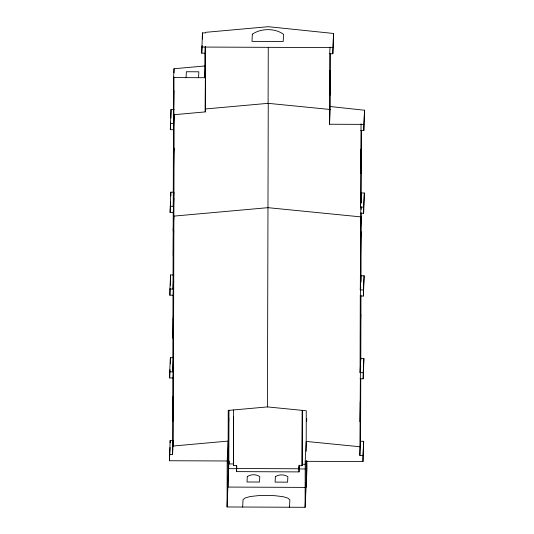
<?xml version="1.0" encoding="UTF-8"?>
<svg xmlns="http://www.w3.org/2000/svg" width="534" height="534" viewBox="0 0 534 534"><rect width="100%" height="100%" fill="white"/><g stroke="black" fill="none" stroke-linecap="round" stroke-linejoin="round"><path stroke-width="0.8" d="M174.164 114.65L173.256 446.598L173.283 446.01L228.165 441.084L227.19 460.982L169.445 460.735L170.152 440.457L172.495 440.463M173.477 363.834L172.782 377.985L169.665 377.972L169.678 371.844L170.373 357.693L173.49 357.707L172.802 371.858L169.678 371.844M173.697 281.071L173.003 295.222L169.885 295.209L169.899 289.081L170.593 274.93L173.71 274.943L173.023 289.094L169.899 289.081M173.917 198.308L173.223 212.459L170.106 212.445L170.813 192.167L173.149 192.173M174.137 115.544L173.443 129.695L170.326 129.682L171.034 109.403L174.151 109.417M170.146 442.753L170.152 440.457M170.353 363.821L170.373 357.693M170.593 274.93L170.373 285.223M170.8 195.998L170.813 192.167M171.034 109.403L170.893 118.027M169.458 454.608L172.582 454.621L172.782 377.985M172.802 371.858L173.003 295.222M173.023 289.094L173.223 212.459M170.119 206.311L173.243 206.331L173.443 129.695M173.463 123.561L173.583 77.584L174.017 68.739L205.376 65.929L205.25 111.906L173.89 114.723L173.463 123.561L170.339 123.548M173.89 114.723L173.991 76.949M174.004 72.844L174.017 68.739M205.189 46.538L204.862 53.193L201.739 53.18L202.446 32.901L205.57 32.914L205.597 32.327L268.315 26.7L333.55 33.468L332.836 53.747L329.718 53.734L329.531 124.235L363.868 124.382L364.555 110.238L330.119 106.52M202.433 39.035L202.446 32.901M173.583 77.584L204.796 77.717L204.862 53.193M205.25 111.906L205.563 46.485M306.863 460.949L306.977 468.979L305.101 507.3L227.063 506.966L227.19 460.982M228.959 410.079L228.819 463.926L233.498 463.946L233.625 416.727M227.063 506.966L228.959 460.982L228.852 463.192M236.542 468.498L236.615 467.023L236.602 471.622L299.027 471.896L299.04 467.297L298.967 468.772L236.542 468.498L236.549 465.434L233.425 465.421L233.572 409.912M236.602 471.622L236.749 465.608M329.531 124.235L330.252 109.497L268.108 103.336L268.262 47.526M306.169 451.277L306.276 410.766L267.441 406.915L268.248 103.709M298.967 468.772L298.973 465.701L302.097 465.715L302.311 410.392M299.027 471.896L299.18 465.114M302.097 465.715L302.244 410.212M305.101 507.3L305.221 461.323L306.196 441.424L360.57 446.818L360.537 447.405L360.75 378.513M306.075 487.402L306.142 461.129M306.382 461.403L306.376 463.852L306.529 460.722M330.252 109.497L330.399 53.687M332.836 53.747L333.55 33.468M359.863 455.422L360.557 441.278L363.674 441.291L362.986 455.435L359.863 455.422L360.39 372.131M360.083 372.659L360.777 358.514L363.894 358.528L363.207 372.672L360.083 372.659L360.29 296.03L360.737 286.871M360.303 289.895L360.997 275.751L364.115 275.764L363.427 289.909L360.303 289.895L360.83 206.605M360.523 207.132L361.218 192.988L364.335 193.001L363.647 207.145L360.523 207.132L361.051 123.841M360.797 360.19L360.971 295.215M361.004 281.892L361.191 212.759M361.198 209.435L361.204 206.938M361.218 202.78L361.411 130.423M305.221 461.323L362.966 461.57L362.986 455.435M360.07 378.793L363.187 378.806L363.207 372.672M360.29 296.03L363.407 296.043L363.427 289.909M360.51 213.266L363.627 213.28L363.647 207.145M360.73 130.503L363.848 130.516L363.868 124.382M363.674 441.291L362.966 461.57M363.894 358.528L363.187 378.806M364.115 275.764L363.407 296.043M364.335 193.001L363.627 213.28M364.555 110.238L363.848 130.516M170.326 129.682L170.646 123.02M170.106 212.445L170.633 201.625M173.243 206.331L173.93 192.18M169.885 295.209L170.206 288.547M173.176 230.848L173.897 216.11L267.968 207.673L361.178 216.917L360.457 231.656M169.665 377.972L170.072 369.648M186.066 77.637L186.359 71.743L198.842 71.796L198.555 77.69M169.445 460.735L170.092 447.419M172.582 454.621L173.27 440.47M201.739 53.18L202.106 45.69M204.796 77.717L205.376 65.929M233.425 465.421L233.498 463.946M242.676 507.033L243.037 499.664L245.139 497.968L250.046 496.567L258.015 495.652A27.468 5.186 0.2 0 1 275.27 495.732L283.154 496.707L287.919 498.155L289.855 499.864L289.495 507.233M306.596 421.653L306.776 418.696M329.718 53.734L330.045 47.079M360.997 203.28L361.198 199.115M360.477 370.469L360.717 365.476M205.396 108.963L268.108 103.336M267.441 406.915L228.245 410.432L228.038 487.068L305.241 487.402M201.759 47.052L332.856 47.619M302.171 464.24L306.069 464.26M228.939 468.645L236.742 468.678M299.173 468.945L305.415 468.972M173.677 93.029L173.643 105.291L173.797 90.573L173.677 93.029M172.923 402.683L172.876 421.079L173.23 396.435L172.923 402.683M173.143 319.919L173.096 338.316L173.45 313.672L173.143 319.919M173.363 237.156L173.316 255.546L173.67 230.908L173.363 237.156M173.583 154.393L173.537 172.782L173.89 148.145L173.583 154.393M228.372 451.257L228.338 463.519L228.639 445.77L228.372 451.257M228.445 423.669L228.412 435.931L228.712 418.182L228.445 423.669M329.858 76.903L329.812 95.292L330.166 70.648L329.858 76.903M360.203 403.49L360.156 421.88L360.51 397.243L360.203 403.49M360.423 320.727L360.377 339.117L360.73 314.479L360.423 320.727M360.644 237.964L360.597 256.353L360.951 231.716L360.644 237.964M360.864 155.2L360.817 173.59L361.171 148.953L360.864 155.2M252.342 34.189L251.988 41.372L283.2 41.505L283.554 34.323C275.097 28.008 260.939 28.182 252.342 34.189M247.289 476.508L247.022 481.988L259.504 482.042L259.771 476.562C256.187 474.079 250.927 474.159 247.289 476.508M275.384 476.628L275.11 482.109L287.599 482.162L287.866 476.682C284.275 474.205 279.022 474.279 275.384 476.628"/></g></svg>
